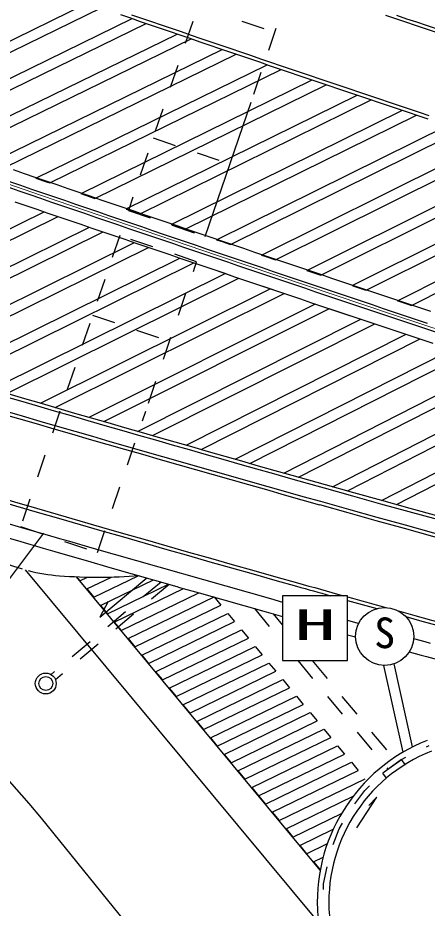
# Model space of a CAD drawing. Units: millimetres, scale not verified. Extents: x 40000 to 680000, y 20000 to 380000.
# Drawn here: x 174572 to 192208, y 238803 to 277179 of the extents above; entities that cross this region are included whole.
import ezdxf
from ezdxf.enums import TextEntityAlignment as Align

# ---------------------------------------------------------------- set-up
doc = ezdxf.new("R2010")
doc.units = ezdxf.units.MM
doc.header["$LTSCALE"] = 1000
doc.linetypes.add('CHAIN', pattern=[18.5, 12, -1.5, 3.5, -1.5])
for name, color, linetype, lineweight in [('M-BGD', 7, 'Continuous', 25), ('M-BMK', 2, 'CHAIN', 13), ('M-STR-STR1', 1, 'Continuous', 25), ('M-STR-STRC', 7, 'Continuous', 25), ('M-STR-STRD', 171, 'Continuous', 25)]:
    doc.layers.add(name, color=color, linetype=linetype, lineweight=lineweight)
doc.styles.add('ＭＳ ゴシック', font='')
doc.styles.get('ＭＳ ゴシック').set_extended_font_data('MS Gothic')

msp = doc.modelspace()

# ---------------------------------------------------------------- linework, layer by layer
at = {"layer": 'M-BGD'}
for p, q in [((167586, 272943), (177565, 277809)), ((168187, 272735), (178167, 277603)), ((169526, 272274), (179503, 277145)), ((170127, 272067), (180106, 276938)), ((182108, 277021), (181786, 276074)), ((184227, 277038), (185174, 276716)), ((185384, 275783), (185707, 276730)), ((171467, 271605), (181442, 276481)), ((172068, 271398), (182045, 276275)), ((173409, 270937), (183381, 275819)), ((174010, 270730), (183984, 275614)), ((175351, 270270), (185319, 275159)), ((175953, 270063), (185923, 274954)), ((181463, 275128), (181141, 274181)), ((184739, 273890), (185062, 274837)), ((177295, 269603), (187258, 274501)), ((177896, 269398), (187863, 274297)), ((179239, 268939), (189198, 273846)), ((179841, 268733), (189802, 273642)), ((182647, 267752), (184620, 273540)), ((180818, 273235), (180495, 272288)), ((181184, 268275), (191138, 273193)), ((181785, 268070), (191743, 272990)), ((183130, 267613), (193078, 272542)), ((183731, 267409), (193683, 272340)), ((180399, 272004), (181345, 271682)), ((185077, 266953), (195019, 271895)), ((180173, 271342), (179850, 270395)), ((182292, 271359), (183238, 271037)), ((185679, 266750), (195625, 271694)), ((187026, 266295), (196960, 271250)), ((187627, 266092), (197566, 271050)), ((188974, 265639), (198903, 270609)), ((189576, 265437), (199508, 270410)), ((190925, 264985), (200845, 269972)), ((179528, 269449), (179334, 268881)), ((191527, 264784), (201452, 269773)), ((174448, 269253), (174921, 269090)), ((174921, 269090), (175394, 268928)), ((165153, 263630), (175709, 268820)), ((175394, 268928), (175867, 268766)), ((175867, 268766), (176340, 268604)), ((179334, 268881), (180281, 268558)), ((165788, 263441), (176310, 268614)), ((176340, 268604), (176813, 268441)), ((176813, 268441), (177286, 268279)), ((177286, 268279), (177760, 268117)), ((167224, 263013), (177654, 268154)), ((167859, 262825), (178255, 267948)), ((177760, 268117), (178233, 267956)), ((178233, 267956), (178706, 267794)), ((181227, 268236), (182174, 267913)), ((169299, 262398), (179600, 267489)), ((178963, 267792), (178641, 266846)), ((178706, 267794), (179179, 267632)), ((179179, 267632), (179653, 267471)), ((180383, 267308), (179436, 267631)), ((169935, 262211), (180201, 267284)), ((179653, 267471), (180126, 267309)), ((180126, 267309), (180599, 267148)), ((180599, 267148), (181073, 266986)), ((171379, 261786), (181547, 266825)), ((181073, 266986), (181546, 266825)), ((182276, 266663), (181330, 266986)), ((181546, 266825), (182020, 266664)), ((172015, 261599), (182149, 266621)), ((182020, 266664), (182493, 266503)), ((182136, 266251), (182276, 266663)), ((182493, 266503), (182967, 266342)), ((182967, 266342), (183440, 266182)), ((173462, 261175), (183498, 266164)), ((174099, 260989), (184099, 265961)), ((183440, 266182), (183914, 266021)), ((183914, 266021), (184388, 265860)), ((178318, 265899), (177995, 264953)), ((184388, 265860), (184862, 265700)), ((184862, 265700), (185335, 265540)), ((175550, 260566), (185447, 265504)), ((176187, 260381), (186047, 265301)), ((181490, 264358), (181813, 265305)), ((185335, 265540), (185809, 265380)), ((185809, 265380), (186283, 265220)), ((186283, 265220), (186757, 265060)), ((177640, 259960), (187397, 264846)), ((186757, 265060), (187231, 264900)), ((187231, 264900), (187705, 264741)), ((178277, 259776), (187999, 264644)), ((187705, 264741), (188179, 264581)), ((188179, 264581), (188653, 264422)), ((188653, 264422), (189128, 264263)), ((177795, 264365), (178742, 264043)), ((179734, 259356), (189350, 264191)), ((189128, 264263), (189602, 264104)), ((189602, 264104), (190076, 263945)), ((177673, 264006), (177350, 263060)), ((179688, 263720), (180635, 263398)), ((180371, 259173), (189951, 263989)), ((190076, 263945), (190551, 263787)), ((190551, 263787), (191025, 263628)), ((180845, 262465), (181168, 263412)), ((181830, 258755), (191303, 263537)), ((182468, 258573), (191904, 263337)), ((191025, 263628), (191500, 263470)), ((191500, 263470), (191974, 263312)), ((191974, 263312), (192449, 263154)), ((183929, 258156), (193258, 262887)), ((184567, 257975), (193859, 262687)), ((177028, 262113), (176705, 261166)), ((186031, 257560), (195214, 262239)), ((186668, 257380), (195816, 262041)), ((180200, 260572), (180523, 261518)), ((188134, 256967), (197172, 261595)), ((188771, 256788), (197774, 261398)), ((190241, 256378), (199133, 260954)), ((190880, 256201), (199736, 260759)), ((176383, 260220), (176060, 259273)), ((179940, 259810), (180081, 260222)), ((179295, 257917), (179618, 258863)), ((175737, 258327), (175415, 257380)), ((178650, 256023), (178973, 256970)), ((175092, 256434), (174770, 255487)), ((173917, 255453), (174878, 255174)), ((174692, 255259), (175639, 254937)), ((174710, 255224), (174746, 255212)), ((174878, 255174), (175838, 254895)), ((175838, 254895), (176363, 254743)), ((178005, 254130), (178327, 255077)), ((176363, 254743), (176799, 254617)), ((176585, 254614), (177532, 254292)), ((176799, 254617), (177760, 254340)), ((177760, 254340), (178721, 254064)), ((178721, 254064), (179682, 253788)), ((179682, 253788), (180643, 253512)), ((187519, 238195), (174910, 253387)), ((180643, 253512), (181605, 253238)), ((187600, 240446), (177107, 253088)), ((177107, 253088), (177249, 252917)), ((177107, 253088), (177249, 252917)), ((177249, 252917), (177571, 253074)), ((177249, 252917), (177571, 253074)), ((177545, 252561), (178605, 253076)), ((177545, 252561), (178605, 253076)), ((177841, 252204), (179754, 253134)), ((177841, 252204), (179754, 253134)), ((178110, 251345), (180124, 253043)), ((178137, 251848), (180421, 252958)), ((178137, 251848), (180421, 252958)), ((181605, 253238), (181705, 253209)), ((181705, 253209), (182567, 252964)), ((182567, 252964), (183528, 252691)), ((177545, 252561), (177841, 252204)), ((177545, 252561), (177841, 252204)), ((178433, 251491), (181069, 252773)), ((178433, 251491), (181069, 252773)), ((178729, 251135), (181717, 252587)), ((178729, 251135), (181717, 252587)), ((180744, 252860), (179978, 252216)), ((181092, 252760), (180326, 252117)), ((183528, 252691), (184490, 252418)), ((179025, 250778), (182365, 252402)), ((179025, 250778), (182365, 252402)), ((179320, 250422), (183024, 252222)), ((179321, 250422), (183024, 252222)), ((183024, 252222), (183320, 251866)), ((184490, 252418), (185453, 252146)), ((185453, 252146), (185982, 251997)), ((178465, 252028), (178110, 251345)), ((178137, 251848), (178433, 251491)), ((178137, 251848), (178433, 251491)), ((179616, 250065), (183320, 251866)), ((179616, 250065), (183320, 251866)), ((179213, 251573), (178447, 250929)), ((179561, 251473), (178795, 250830)), ((179912, 249709), (183616, 251509)), ((183616, 251509), (183912, 251153)), ((183616, 251509), (183912, 251153)), ((184767, 251718), (185406, 250949)), ((185578, 251493), (185982, 251007)), ((178729, 251135), (179025, 250778)), ((178729, 251135), (179025, 250778)), ((180208, 249352), (183912, 251153)), ((188782, 251212), (189221, 251090)), ((189221, 251090), (189260, 251079)), ((180504, 248996), (184208, 250796)), ((184208, 250796), (184504, 250440)), ((177682, 250286), (176917, 249642)), ((179320, 250422), (179616, 250065)), ((179321, 250422), (179616, 250065)), ((180800, 248639), (184504, 250440)), ((191622, 250427), (192113, 250293)), ((192113, 250293), (192337, 250231)), ((178030, 250186), (177265, 249543)), ((181096, 248283), (184800, 250083)), ((184800, 250083), (185096, 249726)), ((179912, 249709), (180208, 249352)), ((179912, 249709), (180208, 249352)), ((181392, 247926), (185096, 249726)), ((186632, 249472), (187270, 248703)), ((187255, 249472), (187894, 248703)), ((181688, 247569), (185392, 249370)), ((185392, 249370), (185687, 249013)), ((191170, 245528), (190347, 249266)), ((191582, 245753), (190792, 249337)), ((176151, 248999), (176005, 248876)), ((176499, 248899), (176198, 248646)), ((180504, 248996), (180800, 248639)), ((180504, 248996), (180800, 248639)), ((181984, 247213), (185687, 249013)), ((182279, 246856), (185983, 248657)), ((182575, 246500), (186279, 248300)), ((185983, 248657), (186279, 248300)), ((185983, 248657), (186279, 248300)), ((181096, 248283), (181392, 247926)), ((182871, 246143), (186575, 247944)), ((186575, 247944), (186871, 247587)), ((186575, 247944), (186871, 247587)), ((187909, 247933), (188548, 247164)), ((188533, 247933), (189172, 247164)), ((181688, 247570), (181984, 247213)), ((181688, 247569), (181984, 247213)), ((183167, 245787), (186871, 247587)), ((183463, 245430), (187167, 247231)), ((187167, 247231), (187463, 246874)), ((182279, 246856), (182575, 246500)), ((182279, 246856), (182575, 246500)), ((183759, 245074), (187463, 246874)), ((184055, 244717), (187759, 246518)), ((187759, 246518), (188055, 246161)), ((189186, 246395), (189825, 245625)), ((189810, 246395), (190449, 245625)), ((182871, 246143), (183167, 245787)), ((182871, 246143), (183167, 245787)), ((184351, 244361), (188055, 246161)), ((184647, 244004), (188350, 245805)), ((188350, 245805), (188646, 245448)), ((192180, 245764), (192293, 245822)), ((183463, 245430), (183759, 245074)), ((183463, 245430), (183759, 245074)), ((184942, 243648), (188646, 245448)), ((191102, 245218), (191288, 245312)), ((185238, 243291), (188942, 245092)), ((188942, 245092), (189238, 244735)), ((191102, 245218), (190294, 244629)), ((190462, 244751), (191102, 245218)), ((190464, 244856), (190509, 244802)), ((191261, 244999), (191102, 245218)), ((184055, 244717), (184351, 244361)), ((185534, 242935), (189238, 244735)), ((190453, 244410), (190294, 244629)), ((185830, 242578), (189534, 244379)), ((189519, 243872), (189728, 244076)), ((184647, 244004), (184942, 243648)), ((189095, 243305), (189519, 243872)), ((184942, 243648), (185238, 243291)), ((186126, 242222), (189021, 243629)), ((189180, 242271), (190034, 243584)), ((190034, 243584), (189695, 243235)), ((185534, 242935), (185830, 242578)), ((185534, 242935), (185830, 242578)), ((186422, 241865), (188517, 242884)), ((186126, 242222), (186422, 241865)), ((186718, 241509), (188164, 242212)), ((188159, 241549), (188423, 242222)), ((188423, 242222), (188557, 242464)), ((186718, 241509), (187014, 241152)), ((187014, 241152), (187909, 241587)), ((187310, 240796), (187725, 240998)), ((187310, 240796), (187606, 240439)), ((187745, 239859), (187895, 240588)), ((187741, 239603), (187745, 239859))]:
    msp.add_line(p, q, dxfattribs=at)
for points in [[(178995, 277319), (179422, 277172), (179850, 277026), (180277, 276879), (180704, 276733), (181132, 276587), (181559, 276441), (181986, 276295), (182414, 276149), (182841, 276003), (183268, 275857), (183695, 275712), (184122, 275566), (184550, 275421), (184977, 275276), (185404, 275130), (185831, 274985), (186258, 274840), (186685, 274695), (187113, 274551), (187540, 274406), (187967, 274262), (188394, 274117), (188821, 273973), (189248, 273829), (189675, 273685), (190102, 273541), (190529, 273397), (190957, 273253), (191384, 273110), (191811, 272967), (192238, 272823)], [(179471, 277314), (179898, 277168), (180326, 277021), (180753, 276875), (181180, 276729), (181608, 276583), (182035, 276437), (182462, 276291), (182889, 276145), (183316, 275999), (183744, 275854), (184171, 275708), (184598, 275563), (185025, 275418), (185452, 275272), (185879, 275127), (186306, 274982), (186734, 274838), (187161, 274693), (187588, 274548), (188015, 274404), (188442, 274259), (188869, 274115), (189296, 273971), (189723, 273827), (190150, 273683), (190577, 273539), (191004, 273396), (191431, 273252), (191858, 273109), (192286, 272966)], [(190415, 277287), (190841, 277144), (191267, 277000), (191693, 276857), (192119, 276713), (192546, 276570)], [(190889, 277286), (191315, 277142), (191741, 276999), (192167, 276855), (192593, 276712)], [(175351, 270270), (175802, 270115), (175952, 270063)], [(177294, 269603), (177693, 269467), (177896, 269397)], [(179238, 268938), (179585, 268820), (179840, 268733)], [(181183, 268275), (181478, 268174), (181785, 268070)], [(183129, 267613), (183371, 267531), (183731, 267408)], [(185076, 266952), (185264, 266889), (185678, 266749)], [(187024, 266294), (187158, 266249), (187626, 266092)], [(188974, 265638), (189053, 265612), (189527, 265453), (189575, 265437)], [(190924, 264985), (190949, 264977), (191423, 264818), (191526, 264784)], [(184687, 230566), (181017, 235965), (180765, 236290), (175595, 242684), (175064, 243312), (170714, 248247), (170436, 248550), (170157, 248853), (169878, 249154), (169597, 249455), (169316, 249755), (169035, 250055), (168752, 250354), (168469, 250652)]]:
    msp.add_lwpolyline(points, dxfattribs=at)
for radius in [450, 300]:
    msp.add_circle((175776, 248488), radius, dxfattribs=at)
for centre, radius, start, end in [((593700, 1698350), 1498250, 252.33016, 254.27205), ((593700, 1698350), 1498100, 252.34818, 254.27205), ((593700, 1698350), 1497500, 252.42046, 254.27205), ((593700, 1698350), 1497350, 252.43859, 254.27205), ((593700, 1698350), 1501750, 253.08177, 254.27205), ((593700, 1698350), 1501900, 253.08909, 254.27205), ((403951, 1024559), 797500, 254.27205, 260.07111), ((403951, 1024559), 797350, 254.27205, 260.07111), ((181273, 274967), 22500, 235.6296, 253.166), ((403951, 1024559), 798250, 254.27205, 260.07111), ((403951, 1024559), 798100, 254.27205, 260.07111), ((176929, 260610), 7500, 255.2134, 265.7511), ((178040, 275569), 22500, 265.7512, 274.473), ((403951, 1024559), 801900, 254.27205, 254.38043), ((403951, 1024559), 801750, 254.27205, 254.41882), ((403951, 1024559), 801750, 254.43243, 254.5544), ((403951, 1024559), 801900, 254.43542, 254.5282), ((403951, 1024559), 801750, 254.59489, 256.27985), ((403951, 1024559), 801900, 254.62109, 256.27334), ((194971, 239063), 7500, 111.6161, 184.7842), ((194971, 239063), 7000, 111.6161, 184.7842)]:
    msp.add_arc(centre, radius, start, end, dxfattribs=at)
at = {"layer": 'M-BMK'}
msp.add_lwpolyline([(164253, 273432), (168034, 272127), (171816, 270824), (175599, 269524), (179383, 268228), (183170, 266939), (186959, 265657), (190751, 264384), (194546, 263122), (198346, 261872), (202150, 260636), (205959, 259414), (209774, 258210), (213594, 257024), (217420, 255858), (221253, 254713), (225092, 253592), (228939, 252494), (232793, 251424), (236654, 250380), (240524, 249367), (240524, 249367)], dxfattribs=at)
at = {"layer": 'M-STR-STR1'}
for p, q in [((173736, 254881), (174697, 254601)), ((174697, 254601), (175657, 254323)), ((175657, 254323), (176170, 254175)), ((176170, 254175), (176618, 254045)), ((176618, 254045), (177579, 253768)), ((177579, 253768), (178540, 253491)), ((178540, 253491), (179501, 253215)), ((179501, 253215), (180462, 252940)), ((180462, 252940), (181424, 252666)), ((181424, 252666), (181541, 252632)), ((181541, 252632), (182385, 252392)), ((182385, 252392), (183347, 252118)), ((183347, 252118), (184309, 251846)), ((184309, 251846), (185272, 251573)), ((185272, 251573), (185982, 251373)), ((188782, 250589), (189058, 250512)), ((189058, 250512), (189126, 250493)), ((191437, 249856), (191950, 249715)), ((191950, 249715), (192179, 249652)), ((192179, 249652), (192915, 249452))]:
    msp.add_line(p, q, dxfattribs=at)
at = {"layer": 'M-STR-STRC'}
msp.add_line((175672, 254969), (156198, 229004), dxfattribs=at)
msp.add_lwpolyline([(185982, 249472), (188782, 249472), (188782, 252272), (185982, 252272)], close=True, dxfattribs=at)
msp.add_circle((190376, 250516), 1250, dxfattribs=at)
at = {"layer": 'M-STR-STRD'}
for p, q in [((174367, 270637), (174840, 270475)), ((174840, 270475), (175312, 270312)), ((175312, 270312), (175785, 270150)), ((175785, 270150), (176258, 269988)), ((176258, 269988), (176731, 269826)), ((176731, 269826), (177204, 269663)), ((177204, 269663), (177677, 269501)), ((177677, 269501), (178150, 269340)), ((178150, 269340), (178623, 269178)), ((178623, 269178), (179096, 269016)), ((179096, 269016), (179569, 268854)), ((179569, 268854), (180042, 268693)), ((180042, 268693), (180515, 268531)), ((180515, 268531), (180988, 268370)), ((180988, 268370), (181461, 268209)), ((181461, 268209), (181934, 268048)), ((181934, 268048), (182407, 267887)), ((182407, 267887), (182881, 267726)), ((182881, 267726), (183354, 267565)), ((183354, 267565), (183827, 267404)), ((183827, 267404), (184301, 267244)), ((184301, 267244), (184774, 267083)), ((184774, 267083), (185247, 266923)), ((185247, 266923), (185721, 266763)), ((185721, 266763), (186194, 266603)), ((186194, 266603), (186668, 266443)), ((186668, 266443), (187142, 266283)), ((187142, 266283), (187615, 266123)), ((187615, 266123), (188089, 265964)), ((188089, 265964), (188563, 265805)), ((188563, 265805), (189036, 265645)), ((189036, 265645), (189510, 265486)), ((189510, 265486), (189984, 265328)), ((189984, 265328), (190458, 265169)), ((190458, 265169), (190932, 265010)), ((190932, 265010), (191406, 264852)), ((191406, 264852), (191880, 264694)), ((191880, 264694), (192354, 264536))]:
    msp.add_line(p, q, dxfattribs=at)
at = {"layer": 'M-STR-STRD', "color": 5}
for points in [[(174137, 269888), (174610, 269725), (175083, 269563), (175556, 269401), (176029, 269238), (176502, 269076), (176975, 268914), (177448, 268752), (177921, 268590), (178395, 268429), (178868, 268267), (179341, 268105), (179814, 267944), (180287, 267782), (180761, 267621), (181234, 267460), (181707, 267299), (182181, 267138), (182654, 266977), (183128, 266816), (183601, 266655), (184075, 266495), (184548, 266334), (185022, 266174), (185496, 266014), (185969, 265854), (186443, 265694), (186917, 265534), (187391, 265375), (187865, 265215), (188339, 265056), (188813, 264897), (189287, 264738), (189761, 264579), (190235, 264420), (190709, 264262), (191184, 264103), (191658, 263945), (192133, 263787), (192607, 263629)], [(174219, 270124), (174691, 269962), (175164, 269799), (175637, 269637), (176110, 269475), (176583, 269313), (177056, 269151), (177529, 268989), (178002, 268827), (178475, 268665), (178948, 268503), (179422, 268342), (179895, 268180), (180368, 268019), (180841, 267858), (181315, 267696), (181788, 267535), (182261, 267374), (182735, 267213), (183208, 267053), (183681, 266892), (184155, 266731), (184628, 266571), (185102, 266411), (185576, 266251), (186049, 266091), (186523, 265931), (186997, 265771), (187471, 265611), (187944, 265452), (188418, 265293), (188892, 265134), (189366, 264975), (189840, 264816), (190315, 264657), (190789, 264499), (191263, 264340), (191737, 264182), (192212, 264024)], [(174448, 269252), (174921, 269090), (175394, 268928), (175867, 268765), (176340, 268603), (176813, 268441), (177286, 268279), (177760, 268117), (178233, 267955), (178706, 267794), (179179, 267632), (179653, 267470), (180126, 267309), (180599, 267148), (181073, 266986), (181546, 266825), (182020, 266664), (182493, 266503), (182967, 266342), (183441, 266182), (183914, 266021), (184388, 265861), (184862, 265700), (185336, 265540), (185809, 265380), (186283, 265220), (186757, 265060), (187231, 264901), (187705, 264741), (188180, 264582), (188654, 264423), (189128, 264264), (189602, 264105), (190077, 263946), (190551, 263787), (191026, 263629), (191500, 263471), (191975, 263313), (192449, 263155)]]:
    msp.add_lwpolyline(points, dxfattribs=at)

# ---------------------------------------------------------------- texts
at = {"layer": 'M-STR-STRC', "style": 'ＭＳ ゴシック', "width": 2}
msp.add_text('H', height=1320, dxfattribs=at).set_placement((187382, 249972), align=Align.BOTTOM_CENTER)
at = {"layer": 'M-STR-STRC', "style": 'ＭＳ ゴシック'}
msp.add_text('S', height=1320, dxfattribs=at).set_placement((190376, 249616), align=Align.BOTTOM_CENTER)

doc.saveas('drawing.dxf')
